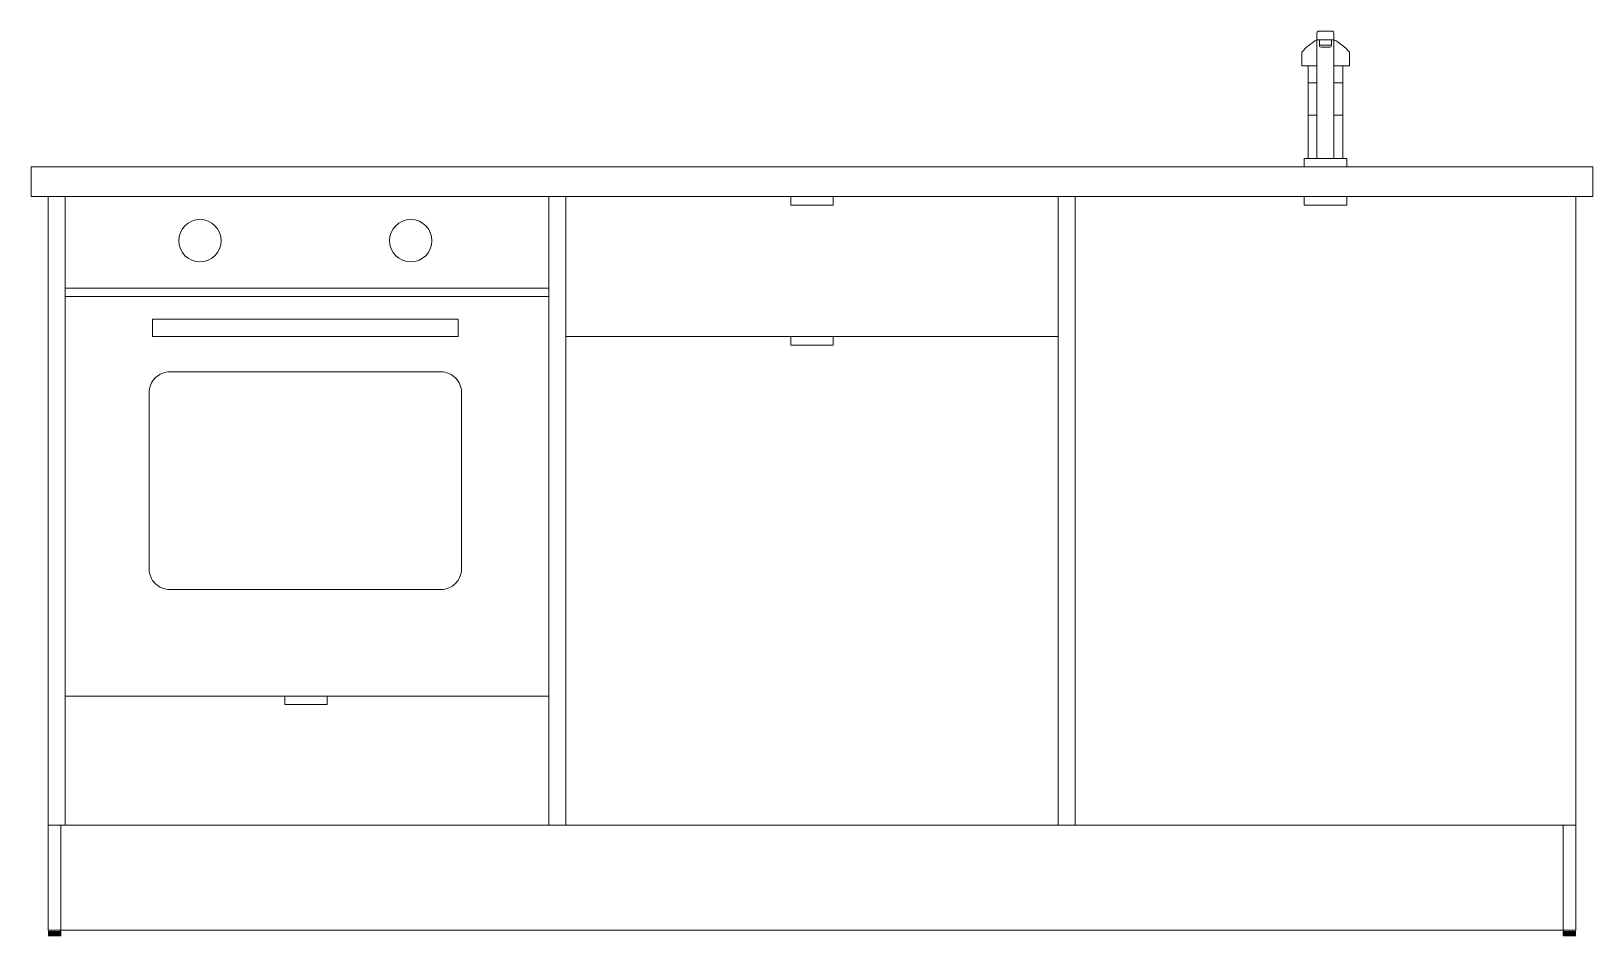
# Model space of a CAD drawing. Header units: centimetres. Extents: x -16179 to 12840, y -10704 to 3856.
# Drawn here: x 3788.9 to 3972.9, y -835.5 to -728.8 of the extents above; entities that cross this region are included whole.
import ezdxf

# ---------------------------------------------------------------- set-up
doc = ezdxf.new("R2010")
doc.units = ezdxf.units.CM
doc.header["$MEASUREMENT"] = 0
for name, color, linetype, lineweight in [('0_Num_Penna__7_Num_Penna__7_Num_Penna__7', 7, 'Continuous', 18), ('ante_Num_Penna__6_Num_Penna__6_Num_Penna__6', 6, 'Continuous', 18), ('cassetti_Num_Penna__150_Num_Penna__150_Num_Penna__150', 150, 'Continuous', 18), ('elementi incassati_Num_Penna__4_Num_Penna__4_Num_Penna__4', 4, 'Continuous', 18), ('PDF _Geometria_Num_Penna__7_Num_Penna__7_Num_Penna__7', 7, 'Continuous', 18)]:
    doc.layers.add(name, color=color, linetype=linetype, lineweight=lineweight)

msp = doc.modelspace()

# ---------------------------------------------------------------- linework, layer by layer
at = {"layer": '0_Num_Penna__7_Num_Penna__7_Num_Penna__7', "color": 7, "linetype": 'Continuous', "lineweight": 18}
for p, q in [((3940.45, -743.84), (3940.45, -729.18)), ((3942.45, -729.84), (3940.45, -729.84)), ((3940.58, -728.84), (3942.31, -728.84)), ((3940.74, -730.53), (3940.74, -729.84)), ((3940.74, -730.47), (3942.15, -730.47)), ((3942.15, -729.84), (3942.15, -730.53)), ((3942.45, -729.18), (3942.45, -743.84)), ((3938.65, -732.93), (3938.65, -731.33)), ((3941.95, -730.73), (3940.94, -730.73)), ((3944.28, -732.93), (3944.28, -731.33)), ((3940.45, -732.93), (3938.65, -732.93)), ((3939.43, -743.84), (3939.43, -732.93)), ((3944.28, -732.93), (3942.45, -732.93)), ((3943.5, -732.93), (3943.5, -743.84)), ((3939.43, -734.92), (3940.45, -734.92)), ((3942.45, -734.92), (3943.5, -734.92)), ((3939.43, -738.74), (3940.45, -738.74)), ((3942.45, -738.74), (3943.5, -738.74)), ((3788.95, -744.84), (3972.95, -744.84)), ((3788.95, -748.34), (3788.95, -744.84)), ((3938.95, -744.84), (3938.95, -743.84)), ((3938.95, -743.84), (3943.95, -743.84)), ((3938.95, -743.84), (3939.43, -743.84)), ((3943.95, -744.84), (3938.95, -744.84)), ((3940.45, -743.84), (3942.45, -743.84)), ((3943.95, -743.84), (3943.47, -743.84)), ((3943.95, -743.84), (3943.95, -744.84)), ((3972.95, -744.84), (3972.95, -748.34)), ((3972.95, -748.34), (3788.95, -748.34)), ((3788.95, -748.34), (3972.95, -748.34)), ((3790.95, -748.34), (3790.95, -834.84)), ((3792.95, -822.44), (3792.95, -748.34)), ((3849.95, -748.34), (3849.95, -822.44)), ((3851.95, -748.34), (3851.95, -822.44)), ((3909.95, -748.34), (3909.95, -822.44)), ((3911.95, -748.34), (3909.95, -748.34)), ((3911.95, -748.34), (3909.95, -748.34)), ((3911.95, -748.34), (3911.95, -822.44)), ((3970.95, -748.34), (3970.95, -834.84)), ((3851.95, -764.84), (3909.95, -764.84)), ((3970.95, -819.84), (3970.95, -817.84)), ((3790.95, -822.44), (3970.95, -822.44)), ((3790.95, -822.44), (3792.45, -822.44)), ((3790.95, -822.44), (3792.95, -822.44)), ((3792.45, -822.44), (3792.45, -834.84)), ((3970.95, -822.44), (3969.45, -822.44)), ((3969.45, -822.44), (3969.45, -834.84)), ((3970.95, -834.84), (3790.95, -834.84)), ((3792.45, -834.84), (3790.95, -834.84))]:
    msp.add_line(p, q, dxfattribs=at)
at = {"layer": '0_Num_Penna__7_Num_Penna__7_Num_Penna__7', "color": 7, "linetype": 'Continuous', "lineweight": 18, "flags": 128}
for points in [[(3790.97, -834.99), (3790.97, -835.47), (3790.97, -835.47), (3790.98, -835.47)], [(3790.98, -834.99), (3790.98, -835.47), (3790.99, -835.47), (3790.99, -835.47), (3791, -835.47)], [(3790.98, -834.99), (3790.99, -834.99), (3790.99, -834.99), (3791, -834.99)], [(3790.99, -835.48), (3790.99, -835.48), (3790.99, -835.48), (3790.99, -835.47), (3790.99, -835.47), (3790.99, -834.99)], [(3791.02, -834.99), (3791.01, -834.99), (3791.01, -834.99), (3791, -834.99), (3791, -834.99), (3790.99, -834.99)], [(3791, -834.99), (3791, -835.47), (3791.01, -835.47), (3791.01, -835.47), (3791.02, -835.47)], [(3791.01, -834.99), (3791.01, -834.84)], [(3791.01, -835.48), (3791.02, -835.48), (3791.02, -835.48), (3791.02, -835.47), (3791.02, -835.47), (3791.02, -834.99)], [(3791.06, -834.99), (3791.04, -834.99), (3791.04, -834.99), (3791.04, -834.99), (3791.03, -834.99), (3791.02, -834.99)], [(3791.04, -835.48), (3791.05, -835.48), (3791.05, -835.48), (3791.05, -835.48), (3791.06, -835.47), (3791.06, -835.47), (3791.06, -834.99)], [(3791.04, -834.99), (3791.04, -835.47), (3791.04, -835.47), (3791.04, -835.47), (3791.06, -835.47)], [(3791.1, -834.99), (3791.09, -834.99), (3791.08, -834.99), (3791.08, -834.99), (3791.07, -834.99), (3791.06, -834.99)], [(3791.08, -834.99), (3791.08, -835.47), (3791.08, -835.47), (3791.09, -835.47), (3791.1, -835.47)], [(3791.09, -835.48), (3791.09, -835.48), (3791.09, -835.48), (3791.1, -835.48), (3791.1, -835.48), (3791.1, -835.47), (3791.1, -835.47), (3791.1, -834.99)], [(3791.16, -834.99), (3791.15, -834.99), (3791.14, -834.99), (3791.13, -834.99), (3791.13, -834.99), (3791.12, -834.99), (3791.1, -834.99)], [(3791.13, -834.99), (3791.13, -835.47), (3791.13, -835.47), (3791.14, -835.47), (3791.15, -835.47), (3791.16, -835.47)], [(3791.14, -835.48), (3791.14, -835.48), (3791.15, -835.48), (3791.15, -835.48), (3791.15, -835.48), (3791.16, -835.48), (3791.16, -835.47), (3791.16, -834.99)], [(3791.22, -834.99), (3791.22, -834.99), (3791.2, -834.99), (3791.2, -834.99), (3791.2, -834.99), (3791.18, -834.99), (3791.16, -834.99)], [(3791.2, -835.48), (3791.2, -835.48), (3791.21, -835.48), (3791.21, -835.48), (3791.22, -835.48), (3791.22, -835.48), (3791.23, -835.47), (3791.23, -834.99)], [(3791.2, -834.99), (3791.2, -835.47), (3791.2, -835.47), (3791.2, -835.47), (3791.22, -835.47), (3791.22, -835.47)], [(3791.3, -834.99), (3791.29, -834.99), (3791.28, -834.99), (3791.27, -834.99), (3791.27, -834.99), (3791.25, -834.99), (3791.23, -834.99)], [(3791.27, -834.99), (3791.27, -835.47), (3791.27, -835.48), (3791.28, -835.48), (3791.28, -835.48), (3791.29, -835.48), (3791.3, -835.48), (3791.3, -835.47), (3791.3, -835.47), (3791.3, -834.99)], [(3791.38, -834.99), (3791.37, -834.99), (3791.36, -834.99), (3791.35, -834.99), (3791.35, -834.99), (3791.32, -834.99), (3791.3, -834.99)], [(3791.35, -834.99), (3791.35, -835.47), (3791.35, -835.48), (3791.35, -835.48), (3791.36, -835.48), (3791.37, -835.48), (3791.38, -835.48), (3791.38, -835.47), (3791.38, -835.47), (3791.38, -834.99)], [(3791.46, -834.99), (3791.45, -834.99), (3791.44, -834.99), (3791.43, -834.99), (3791.43, -834.99), (3791.41, -834.99), (3791.38, -834.99)], [(3791.43, -834.99), (3791.43, -835.47), (3791.43, -835.48), (3791.44, -835.48), (3791.45, -835.48), (3791.46, -835.48), (3791.46, -835.48), (3791.47, -835.47), (3791.47, -835.47), (3791.47, -834.99)], [(3791.56, -834.99), (3791.55, -834.99), (3791.54, -834.99), (3791.53, -834.99), (3791.52, -834.99), (3791.49, -834.99), (3791.47, -834.99)], [(3791.52, -834.99), (3791.52, -835.47), (3791.52, -835.48), (3791.53, -835.48), (3791.54, -835.48), (3791.54, -835.48), (3791.55, -835.48), (3791.56, -835.47), (3791.56, -835.47), (3791.56, -834.99)], [(3791.65, -834.99), (3791.64, -834.99), (3791.63, -834.99), (3791.62, -834.99), (3791.61, -834.99), (3791.59, -834.99), (3791.56, -834.99)], [(3791.61, -834.99), (3791.61, -835.47), (3791.61, -835.48), (3791.62, -835.48), (3791.63, -835.48), (3791.64, -835.48), (3791.65, -835.48), (3791.65, -835.47), (3791.65, -835.47), (3791.65, -834.99)], [(3791.74, -834.99), (3791.74, -834.99), (3791.73, -834.99), (3791.71, -834.99), (3791.7, -834.99), (3791.68, -834.99), (3791.65, -834.99)], [(3791.7, -834.99), (3791.7, -835.47), (3791.71, -835.47), (3791.71, -835.48), (3791.72, -835.48), (3791.73, -835.48), (3791.73, -835.48), (3791.74, -835.48), (3791.74, -835.47), (3791.74, -834.99)], [(3791.84, -834.99), (3791.83, -834.99), (3791.82, -834.99), (3791.81, -834.99), (3791.8, -834.99), (3791.77, -834.99), (3791.74, -834.99)], [(3791.8, -834.99), (3791.8, -835.47), (3791.8, -835.47), (3791.8, -835.48), (3791.81, -835.48), (3791.82, -835.48), (3791.82, -835.48), (3791.83, -835.48), (3791.84, -835.47), (3791.84, -834.99)], [(3791.93, -834.99), (3791.92, -834.99), (3791.91, -834.99), (3791.9, -834.99), (3791.89, -834.99), (3791.87, -834.99), (3791.84, -834.99)], [(3791.89, -834.99), (3791.89, -835.47), (3791.89, -835.47), (3791.9, -835.48), (3791.91, -835.48), (3791.91, -835.48), (3791.92, -835.48), (3791.92, -835.48), (3791.93, -835.47), (3791.93, -834.99)], [(3792.02, -834.99), (3792.01, -834.99), (3792, -834.99), (3791.99, -834.99), (3791.98, -834.99), (3791.95, -834.99), (3791.93, -834.99)], [(3791.98, -834.99), (3791.98, -835.47), (3791.98, -835.47), (3791.99, -835.48), (3791.99, -835.48), (3792, -835.48), (3792.01, -835.48), (3792.01, -835.48), (3792.02, -835.47), (3792.02, -834.99)], [(3792.09, -834.99), (3792.09, -834.99), (3792.09, -834.99), (3792.07, -834.99), (3792.06, -834.99), (3792.04, -834.99), (3792.02, -834.99)], [(3792.06, -834.99), (3792.06, -835.47), (3792.06, -835.47), (3792.07, -835.48), (3792.07, -835.48), (3792.08, -835.48), (3792.09, -835.48), (3792.09, -835.48), (3792.09, -835.47), (3792.09, -834.99)], [(3792.17, -834.99), (3792.17, -834.99), (3792.16, -834.99), (3792.15, -834.99), (3792.14, -834.99), (3792.12, -834.99), (3792.09, -834.99)], [(3792.17, -835.48), (3792.17, -835.48), (3792.16, -835.48), (3792.16, -835.48), (3792.15, -835.48), (3792.14, -835.48), (3792.14, -835.47), (3792.14, -834.99)], [(3792.17, -835.48), (3792.17, -835.47), (3792.17, -835.47), (3792.17, -835.47), (3792.17, -834.99)], [(3792.24, -834.99), (3792.24, -834.99), (3792.23, -834.99), (3792.22, -834.99), (3792.21, -834.99), (3792.19, -834.99), (3792.17, -834.99)], [(3792.23, -835.48), (3792.23, -835.48), (3792.22, -835.48), (3792.22, -835.48), (3792.22, -835.48), (3792.21, -835.48), (3792.21, -835.47), (3792.21, -834.99)], [(3792.23, -835.48), (3792.23, -835.48), (3792.24, -835.48), (3792.24, -835.47), (3792.24, -835.47), (3792.24, -835.47), (3792.24, -835.47), (3792.24, -834.99)], [(3792.29, -834.99), (3792.29, -834.99), (3792.28, -834.99), (3792.27, -834.99), (3792.25, -834.99), (3792.24, -834.99)], [(3792.29, -835.48), (3792.29, -835.48), (3792.28, -835.48), (3792.28, -835.48), (3792.28, -835.48), (3792.27, -835.48), (3792.27, -835.47), (3792.27, -834.99)], [(3792.29, -835.48), (3792.29, -835.48), (3792.29, -835.48), (3792.3, -835.48), (3792.3, -835.47), (3792.3, -835.47), (3792.3, -835.47), (3792.3, -834.99)], [(3792.34, -834.99), (3792.34, -834.99), (3792.33, -834.99), (3792.32, -834.99), (3792.31, -834.99), (3792.3, -834.99)], [(3792.34, -835.48), (3792.33, -835.48), (3792.33, -835.48), (3792.33, -835.48), (3792.33, -835.48), (3792.32, -835.47), (3792.32, -835.47), (3792.32, -834.99)], [(3792.33, -835.48), (3792.34, -835.48), (3792.34, -835.48), (3792.34, -835.47), (3792.34, -835.47), (3792.34, -835.47), (3792.34, -835.47), (3792.34, -834.99)], [(3792.38, -834.99), (3792.38, -834.99), (3792.37, -834.99), (3792.37, -834.99), (3792.35, -834.99), (3792.34, -834.99)], [(3792.37, -835.48), (3792.37, -835.48), (3792.37, -835.48), (3792.37, -835.48), (3792.37, -835.47), (3792.37, -835.47), (3792.37, -834.99)], [(3792.37, -835.48), (3792.37, -835.48), (3792.38, -835.48), (3792.38, -835.48), (3792.38, -835.48), (3792.38, -835.47), (3792.38, -835.47), (3792.38, -835.47), (3792.38, -835.47), (3792.38, -834.99)], [(3792.41, -834.99), (3792.41, -834.99), (3792.4, -834.99), (3792.39, -834.99), (3792.39, -834.99), (3792.38, -834.99)], [(3792.39, -834.99), (3792.39, -834.84)], [(3792.4, -835.48), (3792.4, -835.48), (3792.39, -835.48), (3792.39, -835.47), (3792.39, -835.47), (3792.39, -834.99)], [(3792.4, -835.48), (3792.4, -835.48), (3792.4, -835.48), (3792.4, -835.48), (3792.41, -835.48), (3792.41, -835.47), (3792.41, -835.47), (3792.41, -835.47), (3792.41, -835.47), (3792.41, -834.99)], [(3792.41, -835.48), (3792.41, -835.48), (3792.41, -835.48), (3792.41, -835.47), (3792.41, -835.47), (3792.41, -834.99)], [(3792.42, -834.99), (3792.42, -834.99), (3792.41, -834.99), (3792.41, -834.99)], [(3792.42, -834.99), (3792.42, -835.47), (3792.42, -835.47)], [(3792.42, -835.48), (3792.42, -835.48), (3792.42, -835.48), (3792.42, -835.48), (3792.42, -835.48), (3792.42, -835.47), (3792.42, -835.47), (3792.42, -835.47), (3792.42, -834.99)], [(3969.47, -834.99), (3969.47, -835.47), (3969.47, -835.47), (3969.48, -835.47)], [(3969.48, -834.99), (3969.48, -835.47), (3969.49, -835.47), (3969.49, -835.47), (3969.5, -835.47)], [(3969.48, -834.99), (3969.49, -834.99), (3969.49, -834.99), (3969.5, -834.99)], [(3969.49, -835.48), (3969.49, -835.48), (3969.49, -835.48), (3969.49, -835.47), (3969.49, -835.47), (3969.49, -834.99)], [(3969.52, -834.99), (3969.51, -834.99), (3969.51, -834.99), (3969.5, -834.99), (3969.5, -834.99), (3969.49, -834.99)], [(3969.5, -834.99), (3969.5, -835.47), (3969.51, -835.47), (3969.51, -835.47), (3969.52, -835.47)], [(3969.51, -834.99), (3969.51, -834.84)], [(3969.51, -835.48), (3969.52, -835.48), (3969.52, -835.48), (3969.52, -835.47), (3969.52, -835.47), (3969.52, -834.99)], [(3969.56, -834.99), (3969.54, -834.99), (3969.54, -834.99), (3969.54, -834.99), (3969.53, -834.99), (3969.52, -834.99)], [(3969.54, -835.48), (3969.55, -835.48), (3969.55, -835.48), (3969.55, -835.48), (3969.56, -835.47), (3969.56, -835.47), (3969.56, -834.99)], [(3969.54, -834.99), (3969.54, -835.47), (3969.54, -835.47), (3969.54, -835.47), (3969.56, -835.47)], [(3969.6, -834.99), (3969.59, -834.99), (3969.58, -834.99), (3969.58, -834.99), (3969.57, -834.99), (3969.56, -834.99)], [(3969.58, -834.99), (3969.58, -835.47), (3969.58, -835.47), (3969.59, -835.47), (3969.6, -835.47)], [(3969.59, -835.48), (3969.59, -835.48), (3969.59, -835.48), (3969.6, -835.48), (3969.6, -835.48), (3969.6, -835.47), (3969.6, -835.47), (3969.6, -834.99)], [(3969.66, -834.99), (3969.65, -834.99), (3969.64, -834.99), (3969.63, -834.99), (3969.63, -834.99), (3969.62, -834.99), (3969.6, -834.99)], [(3969.63, -834.99), (3969.63, -835.47), (3969.63, -835.47), (3969.64, -835.47), (3969.65, -835.47), (3969.66, -835.47)], [(3969.64, -835.48), (3969.64, -835.48), (3969.65, -835.48), (3969.65, -835.48), (3969.65, -835.48), (3969.66, -835.48), (3969.66, -835.47), (3969.66, -834.99)], [(3969.72, -834.99), (3969.72, -834.99), (3969.7, -834.99), (3969.7, -834.99), (3969.7, -834.99), (3969.68, -834.99), (3969.66, -834.99)], [(3969.7, -835.48), (3969.7, -835.48), (3969.71, -835.48), (3969.71, -835.48), (3969.72, -835.48), (3969.72, -835.48), (3969.73, -835.47), (3969.73, -834.99)], [(3969.7, -834.99), (3969.7, -835.47), (3969.7, -835.47), (3969.7, -835.47), (3969.72, -835.47), (3969.72, -835.47)], [(3969.8, -834.99), (3969.79, -834.99), (3969.78, -834.99), (3969.77, -834.99), (3969.77, -834.99), (3969.75, -834.99), (3969.73, -834.99)], [(3969.77, -834.99), (3969.77, -835.47), (3969.77, -835.48), (3969.78, -835.48), (3969.78, -835.48), (3969.79, -835.48), (3969.8, -835.48), (3969.8, -835.47), (3969.8, -835.47), (3969.8, -834.99)], [(3969.88, -834.99), (3969.87, -834.99), (3969.86, -834.99), (3969.85, -834.99), (3969.85, -834.99), (3969.82, -834.99), (3969.8, -834.99)], [(3969.85, -834.99), (3969.85, -835.47), (3969.85, -835.48), (3969.85, -835.48), (3969.86, -835.48), (3969.87, -835.48), (3969.88, -835.48), (3969.88, -835.47), (3969.88, -835.47), (3969.88, -834.99)], [(3969.96, -834.99), (3969.95, -834.99), (3969.94, -834.99), (3969.93, -834.99), (3969.93, -834.99), (3969.91, -834.99), (3969.88, -834.99)], [(3969.93, -834.99), (3969.93, -835.47), (3969.93, -835.48), (3969.94, -835.48), (3969.95, -835.48), (3969.96, -835.48), (3969.96, -835.48), (3969.97, -835.47), (3969.97, -835.47), (3969.97, -834.99)], [(3970.06, -834.99), (3970.05, -834.99), (3970.04, -834.99), (3970.03, -834.99), (3970.02, -834.99), (3969.99, -834.99), (3969.97, -834.99)], [(3970.02, -834.99), (3970.02, -835.47), (3970.02, -835.48), (3970.03, -835.48), (3970.04, -835.48), (3970.04, -835.48), (3970.05, -835.48), (3970.06, -835.47), (3970.06, -835.47), (3970.06, -834.99)], [(3970.15, -834.99), (3970.14, -834.99), (3970.13, -834.99), (3970.12, -834.99), (3970.11, -834.99), (3970.09, -834.99), (3970.06, -834.99)], [(3970.11, -834.99), (3970.11, -835.47), (3970.11, -835.48), (3970.12, -835.48), (3970.13, -835.48), (3970.14, -835.48), (3970.15, -835.48), (3970.15, -835.47), (3970.15, -835.47), (3970.15, -834.99)], [(3970.24, -834.99), (3970.24, -834.99), (3970.23, -834.99), (3970.21, -834.99), (3970.2, -834.99), (3970.18, -834.99), (3970.15, -834.99)], [(3970.2, -834.99), (3970.2, -835.47), (3970.21, -835.47), (3970.21, -835.48), (3970.22, -835.48), (3970.23, -835.48), (3970.23, -835.48), (3970.24, -835.48), (3970.24, -835.47), (3970.24, -834.99)], [(3970.34, -834.99), (3970.33, -834.99), (3970.32, -834.99), (3970.31, -834.99), (3970.3, -834.99), (3970.27, -834.99), (3970.24, -834.99)], [(3970.3, -834.99), (3970.3, -835.47), (3970.3, -835.47), (3970.3, -835.48), (3970.31, -835.48), (3970.32, -835.48), (3970.32, -835.48), (3970.33, -835.48), (3970.34, -835.47), (3970.34, -834.99)], [(3970.43, -834.99), (3970.42, -834.99), (3970.41, -834.99), (3970.4, -834.99), (3970.39, -834.99), (3970.37, -834.99), (3970.34, -834.99)], [(3970.39, -834.99), (3970.39, -835.47), (3970.39, -835.47), (3970.4, -835.48), (3970.41, -835.48), (3970.41, -835.48), (3970.42, -835.48), (3970.42, -835.48), (3970.43, -835.47), (3970.43, -834.99)], [(3970.52, -834.99), (3970.51, -834.99), (3970.5, -834.99), (3970.49, -834.99), (3970.48, -834.99), (3970.45, -834.99), (3970.43, -834.99)], [(3970.48, -834.99), (3970.48, -835.47), (3970.48, -835.47), (3970.49, -835.48), (3970.49, -835.48), (3970.5, -835.48), (3970.51, -835.48), (3970.51, -835.48), (3970.52, -835.47), (3970.52, -834.99)], [(3970.59, -834.99), (3970.59, -834.99), (3970.59, -834.99), (3970.57, -834.99), (3970.56, -834.99), (3970.54, -834.99), (3970.52, -834.99)], [(3970.56, -834.99), (3970.56, -835.47), (3970.56, -835.47), (3970.57, -835.48), (3970.57, -835.48), (3970.58, -835.48), (3970.59, -835.48), (3970.59, -835.48), (3970.59, -835.47), (3970.59, -834.99)], [(3970.67, -834.99), (3970.67, -834.99), (3970.66, -834.99), (3970.65, -834.99), (3970.64, -834.99), (3970.62, -834.99), (3970.59, -834.99)], [(3970.67, -835.48), (3970.67, -835.48), (3970.66, -835.48), (3970.66, -835.48), (3970.65, -835.48), (3970.64, -835.48), (3970.64, -835.47), (3970.64, -834.99)], [(3970.67, -835.48), (3970.67, -835.47), (3970.67, -835.47), (3970.67, -835.47), (3970.67, -834.99)], [(3970.74, -834.99), (3970.74, -834.99), (3970.73, -834.99), (3970.72, -834.99), (3970.71, -834.99), (3970.69, -834.99), (3970.67, -834.99)], [(3970.73, -835.48), (3970.73, -835.48), (3970.72, -835.48), (3970.72, -835.48), (3970.72, -835.48), (3970.71, -835.48), (3970.71, -835.47), (3970.71, -834.99)], [(3970.73, -835.48), (3970.73, -835.48), (3970.74, -835.48), (3970.74, -835.47), (3970.74, -835.47), (3970.74, -835.47), (3970.74, -835.47), (3970.74, -834.99)], [(3970.79, -834.99), (3970.79, -834.99), (3970.78, -834.99), (3970.77, -834.99), (3970.75, -834.99), (3970.74, -834.99)], [(3970.79, -835.48), (3970.79, -835.48), (3970.78, -835.48), (3970.78, -835.48), (3970.78, -835.48), (3970.77, -835.48), (3970.77, -835.47), (3970.77, -834.99)], [(3970.79, -835.48), (3970.79, -835.48), (3970.79, -835.48), (3970.8, -835.48), (3970.8, -835.47), (3970.8, -835.47), (3970.8, -835.47), (3970.8, -834.99)], [(3970.84, -834.99), (3970.84, -834.99), (3970.83, -834.99), (3970.82, -834.99), (3970.81, -834.99), (3970.8, -834.99)], [(3970.84, -835.48), (3970.83, -835.48), (3970.83, -835.48), (3970.83, -835.48), (3970.83, -835.48), (3970.82, -835.47), (3970.82, -835.47), (3970.82, -834.99)], [(3970.83, -835.48), (3970.84, -835.48), (3970.84, -835.48), (3970.84, -835.47), (3970.84, -835.47), (3970.84, -835.47), (3970.84, -835.47), (3970.84, -834.99)], [(3970.88, -834.99), (3970.88, -834.99), (3970.87, -834.99), (3970.87, -834.99), (3970.85, -834.99), (3970.84, -834.99)], [(3970.87, -835.48), (3970.87, -835.48), (3970.87, -835.48), (3970.87, -835.48), (3970.87, -835.47), (3970.87, -835.47), (3970.87, -834.99)], [(3970.87, -835.48), (3970.87, -835.48), (3970.88, -835.48), (3970.88, -835.48), (3970.88, -835.48), (3970.88, -835.47), (3970.88, -835.47), (3970.88, -835.47), (3970.88, -835.47), (3970.88, -834.99)], [(3970.91, -834.99), (3970.91, -834.99), (3970.9, -834.99), (3970.89, -834.99), (3970.89, -834.99), (3970.88, -834.99)], [(3970.89, -834.99), (3970.89, -834.84)], [(3970.9, -835.48), (3970.9, -835.48), (3970.89, -835.48), (3970.89, -835.47), (3970.89, -835.47), (3970.89, -834.99)], [(3970.9, -835.48), (3970.9, -835.48), (3970.9, -835.48), (3970.9, -835.48), (3970.91, -835.48), (3970.91, -835.47), (3970.91, -835.47), (3970.91, -835.47), (3970.91, -835.47), (3970.91, -834.99)], [(3970.91, -835.48), (3970.91, -835.48), (3970.91, -835.48), (3970.91, -835.47), (3970.91, -835.47), (3970.91, -834.99)], [(3970.92, -834.99), (3970.92, -834.99), (3970.91, -834.99), (3970.91, -834.99)], [(3970.92, -834.99), (3970.92, -835.47), (3970.92, -835.47)], [(3970.92, -835.48), (3970.92, -835.48), (3970.92, -835.48), (3970.92, -835.48), (3970.92, -835.48), (3970.92, -835.47), (3970.92, -835.47), (3970.92, -835.47), (3970.92, -834.99)], [(3790.98, -835.48), (3790.98, -835.48), (3790.98, -835.48), (3790.98, -835.48), (3790.97, -835.48), (3790.97, -835.47), (3790.97, -835.47), (3790.97, -835.47), (3790.97, -835.47)], [(3790.99, -835.48), (3790.99, -835.48), (3790.99, -835.48), (3790.99, -835.48), (3790.99, -835.48), (3790.99, -835.47), (3790.98, -835.47), (3790.98, -835.47), (3790.98, -835.47)], [(3792.28, -835.49), (3792.24, -835.49), (3792.19, -835.49), (3792.13, -835.49), (3792.07, -835.49), (3792.01, -835.49), (3791.94, -835.49), (3791.87, -835.49), (3791.8, -835.49), (3791.73, -835.49), (3791.66, -835.49), (3791.58, -835.49), (3791.51, -835.49), (3791.45, -835.49), (3791.38, -835.49), (3791.32, -835.49), (3791.26, -835.49), (3791.2, -835.49), (3791.15, -835.49), (3791.11, -835.49), (3791.07, -835.49), (3791.04, -835.49), (3791.02, -835.49), (3791, -835.49), (3790.99, -835.49), (3790.98, -835.49), (3790.98, -835.48)], [(3790.99, -835.5), (3790.99, -835.5), (3790.99, -835.5), (3790.99, -835.5), (3790.99, -835.5), (3790.99, -835.5), (3790.98, -835.5), (3790.98, -835.49), (3790.98, -835.49)], [(3792.27, -835.5), (3792.23, -835.5), (3792.18, -835.5), (3792.12, -835.5), (3792.05, -835.5), (3791.99, -835.5), (3791.92, -835.5), (3791.85, -835.5), (3791.78, -835.5), (3791.7, -835.5), (3791.63, -835.5), (3791.56, -835.5), (3791.48, -835.5), (3791.41, -835.5), (3791.35, -835.5), (3791.29, -835.5), (3791.23, -835.5), (3791.17, -835.5), (3791.13, -835.5), (3791.09, -835.5), (3791.06, -835.5), (3791.03, -835.5), (3791.01, -835.5), (3791, -835.5), (3790.99, -835.5)], [(3791.01, -835.48), (3791.01, -835.48), (3791.01, -835.48), (3791.01, -835.48), (3791.01, -835.48), (3791.01, -835.47), (3791, -835.47), (3791, -835.47), (3791, -835.47)], [(3791.04, -835.48), (3791.04, -835.48), (3791.04, -835.48), (3791.04, -835.48), (3791.04, -835.48), (3791.04, -835.47), (3791.04, -835.47), (3791.04, -835.47)], [(3791.09, -835.48), (3791.08, -835.48), (3791.08, -835.48), (3791.08, -835.48), (3791.08, -835.47), (3791.08, -835.47), (3791.08, -835.47)], [(3791.14, -835.48), (3791.14, -835.48), (3791.13, -835.48), (3791.13, -835.47), (3791.13, -835.47), (3791.13, -835.47), (3791.13, -835.47)], [(3791.27, -835.47), (3791.27, -835.47), (3791.28, -835.47), (3791.29, -835.47), (3791.3, -835.47)], [(3791.35, -835.47), (3791.35, -835.47), (3791.36, -835.47), (3791.37, -835.47), (3791.38, -835.47)], [(3791.43, -835.47), (3791.43, -835.47), (3791.45, -835.47), (3791.46, -835.47), (3791.47, -835.47)], [(3791.52, -835.47), (3791.53, -835.47), (3791.54, -835.47), (3791.55, -835.47), (3791.56, -835.47)], [(3791.61, -835.47), (3791.62, -835.47), (3791.63, -835.47), (3791.64, -835.47), (3791.65, -835.47)], [(3791.7, -835.47), (3791.71, -835.47), (3791.73, -835.47), (3791.74, -835.47), (3791.74, -835.47)], [(3791.8, -835.47), (3791.81, -835.47), (3791.82, -835.47), (3791.83, -835.47), (3791.84, -835.47)], [(3791.89, -835.47), (3791.9, -835.47), (3791.91, -835.47), (3791.92, -835.47), (3791.93, -835.47)], [(3791.98, -835.47), (3791.99, -835.47), (3792, -835.47), (3792.01, -835.47), (3792.02, -835.47)], [(3792.06, -835.47), (3792.07, -835.47), (3792.09, -835.47), (3792.09, -835.47), (3792.09, -835.47)], [(3792.14, -835.47), (3792.15, -835.47), (3792.16, -835.47), (3792.17, -835.47), (3792.17, -835.47)], [(3792.21, -835.47), (3792.22, -835.47), (3792.23, -835.47), (3792.24, -835.47), (3792.24, -835.47)], [(3792.27, -835.47), (3792.28, -835.47), (3792.29, -835.47), (3792.29, -835.47)], [(3792.41, -835.5), (3792.4, -835.5), (3792.39, -835.5), (3792.37, -835.5), (3792.35, -835.5), (3792.32, -835.5), (3792.27, -835.5)], [(3792.42, -835.48), (3792.42, -835.49), (3792.41, -835.49), (3792.4, -835.49), (3792.38, -835.49), (3792.36, -835.49), (3792.32, -835.49), (3792.28, -835.49)], [(3792.32, -835.47), (3792.33, -835.47), (3792.34, -835.47), (3792.34, -835.47)], [(3792.37, -835.47), (3792.37, -835.47), (3792.38, -835.47), (3792.38, -835.47)], [(3792.39, -835.47), (3792.4, -835.47), (3792.41, -835.47), (3792.41, -835.47)], [(3792.42, -835.47), (3792.42, -835.47), (3792.42, -835.47), (3792.42, -835.48), (3792.42, -835.48), (3792.42, -835.48), (3792.42, -835.48), (3792.41, -835.48)], [(3792.42, -835.49), (3792.42, -835.49), (3792.42, -835.5), (3792.41, -835.5), (3792.41, -835.5), (3792.41, -835.5), (3792.41, -835.5), (3792.41, -835.5), (3792.41, -835.5)], [(3969.48, -835.48), (3969.48, -835.48), (3969.48, -835.48), (3969.48, -835.48), (3969.47, -835.48), (3969.47, -835.47), (3969.47, -835.47), (3969.47, -835.47), (3969.47, -835.47)], [(3969.49, -835.48), (3969.49, -835.48), (3969.49, -835.48), (3969.49, -835.48), (3969.49, -835.48), (3969.49, -835.47), (3969.48, -835.47), (3969.48, -835.47), (3969.48, -835.47)], [(3970.78, -835.49), (3970.74, -835.49), (3970.69, -835.49), (3970.63, -835.49), (3970.57, -835.49), (3970.51, -835.49), (3970.44, -835.49), (3970.37, -835.49), (3970.3, -835.49), (3970.23, -835.49), (3970.16, -835.49), (3970.08, -835.49), (3970.01, -835.49), (3969.95, -835.49), (3969.88, -835.49), (3969.82, -835.49), (3969.76, -835.49), (3969.7, -835.49), (3969.65, -835.49), (3969.61, -835.49), (3969.57, -835.49), (3969.54, -835.49), (3969.52, -835.49), (3969.5, -835.49), (3969.49, -835.49), (3969.48, -835.49), (3969.48, -835.48)], [(3969.49, -835.5), (3969.49, -835.5), (3969.49, -835.5), (3969.49, -835.5), (3969.49, -835.5), (3969.49, -835.5), (3969.48, -835.5), (3969.48, -835.49), (3969.48, -835.49)], [(3970.77, -835.5), (3970.73, -835.5), (3970.68, -835.5), (3970.62, -835.5), (3970.55, -835.5), (3970.49, -835.5), (3970.42, -835.5), (3970.35, -835.5), (3970.28, -835.5), (3970.2, -835.5), (3970.13, -835.5), (3970.06, -835.5), (3969.98, -835.5), (3969.91, -835.5), (3969.85, -835.5), (3969.79, -835.5), (3969.73, -835.5), (3969.67, -835.5), (3969.63, -835.5), (3969.59, -835.5), (3969.56, -835.5), (3969.53, -835.5), (3969.51, -835.5), (3969.5, -835.5), (3969.49, -835.5)], [(3969.51, -835.48), (3969.51, -835.48), (3969.51, -835.48), (3969.51, -835.48), (3969.51, -835.48), (3969.51, -835.47), (3969.5, -835.47), (3969.5, -835.47), (3969.5, -835.47)], [(3969.54, -835.48), (3969.54, -835.48), (3969.54, -835.48), (3969.54, -835.48), (3969.54, -835.48), (3969.54, -835.47), (3969.54, -835.47), (3969.54, -835.47)], [(3969.59, -835.48), (3969.58, -835.48), (3969.58, -835.48), (3969.58, -835.48), (3969.58, -835.47), (3969.58, -835.47), (3969.58, -835.47)], [(3969.64, -835.48), (3969.64, -835.48), (3969.63, -835.48), (3969.63, -835.47), (3969.63, -835.47), (3969.63, -835.47), (3969.63, -835.47)], [(3969.77, -835.47), (3969.77, -835.47), (3969.78, -835.47), (3969.79, -835.47), (3969.8, -835.47)], [(3969.85, -835.47), (3969.85, -835.47), (3969.86, -835.47), (3969.87, -835.47), (3969.88, -835.47)], [(3969.93, -835.47), (3969.93, -835.47), (3969.95, -835.47), (3969.96, -835.47), (3969.97, -835.47)], [(3970.02, -835.47), (3970.03, -835.47), (3970.04, -835.47), (3970.05, -835.47), (3970.06, -835.47)], [(3970.11, -835.47), (3970.12, -835.47), (3970.13, -835.47), (3970.14, -835.47), (3970.15, -835.47)], [(3970.2, -835.47), (3970.21, -835.47), (3970.23, -835.47), (3970.24, -835.47), (3970.24, -835.47)], [(3970.3, -835.47), (3970.31, -835.47), (3970.32, -835.47), (3970.33, -835.47), (3970.34, -835.47)], [(3970.39, -835.47), (3970.4, -835.47), (3970.41, -835.47), (3970.42, -835.47), (3970.43, -835.47)], [(3970.48, -835.47), (3970.49, -835.47), (3970.5, -835.47), (3970.51, -835.47), (3970.52, -835.47)], [(3970.56, -835.47), (3970.57, -835.47), (3970.59, -835.47), (3970.59, -835.47), (3970.59, -835.47)], [(3970.64, -835.47), (3970.65, -835.47), (3970.66, -835.47), (3970.67, -835.47), (3970.67, -835.47)], [(3970.71, -835.47), (3970.72, -835.47), (3970.73, -835.47), (3970.74, -835.47), (3970.74, -835.47)], [(3970.77, -835.47), (3970.78, -835.47), (3970.79, -835.47), (3970.79, -835.47)], [(3970.91, -835.5), (3970.9, -835.5), (3970.89, -835.5), (3970.87, -835.5), (3970.85, -835.5), (3970.82, -835.5), (3970.77, -835.5)], [(3970.92, -835.48), (3970.92, -835.49), (3970.91, -835.49), (3970.9, -835.49), (3970.88, -835.49), (3970.86, -835.49), (3970.82, -835.49), (3970.78, -835.49)], [(3970.82, -835.47), (3970.83, -835.47), (3970.84, -835.47), (3970.84, -835.47)], [(3970.87, -835.47), (3970.87, -835.47), (3970.88, -835.47), (3970.88, -835.47)], [(3970.89, -835.47), (3970.9, -835.47), (3970.91, -835.47), (3970.91, -835.47)], [(3970.92, -835.47), (3970.92, -835.47), (3970.92, -835.47), (3970.92, -835.48), (3970.92, -835.48), (3970.92, -835.48), (3970.92, -835.48), (3970.91, -835.48)], [(3970.92, -835.49), (3970.92, -835.49), (3970.92, -835.5), (3970.91, -835.5), (3970.91, -835.5), (3970.91, -835.5), (3970.91, -835.5), (3970.91, -835.5), (3970.91, -835.5)]]:
    msp.add_lwpolyline(points, dxfattribs=at)
for points in [[(3790.97, -834.99), (3790.97, -834.99)], [(3791.46, -834.99), (3791.47, -834.99)], [(3969.47, -834.99), (3969.47, -834.99)], [(3969.96, -834.99), (3969.97, -834.99)], [(3790.98, -835.47), (3790.98, -835.48)], [(3791.2, -835.48), (3791.2, -835.48), (3791.2, -835.47), (3791.2, -835.47)], [(3792.41, -835.47), (3792.42, -835.47)], [(3969.48, -835.47), (3969.48, -835.48)], [(3969.7, -835.48), (3969.7, -835.48), (3969.7, -835.47), (3969.7, -835.47)], [(3970.91, -835.47), (3970.92, -835.47)]]:
    msp.add_lwpolyline(points, close=True, dxfattribs=at)
at = {"layer": '0_Num_Penna__7_Num_Penna__7_Num_Penna__7', "color": 7, "linetype": 'Continuous', "lineweight": 18}
for centre, radius, start, end in [((3943.86, -735.8), 6.87, 119.7708, 139.3515), ((3939.41, -735.45), 6.38, 40.2755, 61.5934), ((3940.94, -730.53), 0.2, 180, 270), ((3941.95, -730.53), 0.2, 270, 0)]:
    msp.add_arc(centre, radius, start, end, dxfattribs=at)
at = {"layer": 'ante_Num_Penna__6_Num_Penna__6_Num_Penna__6', "color": 6, "linetype": 'Continuous', "lineweight": 18}
for p, q in [((3938.95, -749.34), (3938.95, -748.34)), ((3943.95, -748.34), (3943.95, -749.34)), ((3943.95, -749.34), (3938.95, -749.34)), ((3909.95, -764.84), (3851.95, -764.84)), ((3851.95, -764.84), (3851.95, -822.44)), ((3878.45, -765.84), (3878.45, -764.84)), ((3883.45, -764.84), (3883.45, -765.84)), ((3909.95, -822.44), (3909.95, -764.84)), ((3883.45, -765.84), (3878.45, -765.84)), ((3851.95, -822.44), (3909.95, -822.44))]:
    msp.add_line(p, q, dxfattribs=at)
at = {"layer": 'ante_Num_Penna__6_Num_Penna__6_Num_Penna__6', "color": 6, "linetype": 'Continuous', "lineweight": 18, "flags": 128}
msp.add_lwpolyline([(3911.95, -748.34), (3970.95, -748.34), (3970.95, -822.44), (3911.95, -822.44)], close=True, dxfattribs=at)
at = {"layer": 'cassetti_Num_Penna__150_Num_Penna__150_Num_Penna__150', "color": 150, "linetype": 'Continuous', "lineweight": 18}
for p, q in [((3878.45, -749.34), (3878.45, -748.34)), ((3878.45, -748.34), (3883.45, -748.34)), ((3883.45, -748.34), (3883.45, -749.34)), ((3883.45, -749.34), (3878.45, -749.34)), ((3818.82, -808.24), (3818.82, -807.24)), ((3818.82, -807.24), (3823.82, -807.24)), ((3823.82, -807.24), (3823.82, -808.24)), ((3823.82, -808.24), (3818.82, -808.24))]:
    msp.add_line(p, q, dxfattribs=at)
at = {"layer": 'cassetti_Num_Penna__150_Num_Penna__150_Num_Penna__150', "color": 150, "linetype": 'Continuous', "lineweight": 18, "flags": 128}
for points in [[(3909.95, -748.34), (3851.95, -748.34), (3851.95, -764.84), (3909.95, -764.84)], [(3849.95, -807.24), (3792.95, -807.24), (3792.95, -822.44), (3849.95, -822.44)]]:
    msp.add_lwpolyline(points, close=True, dxfattribs=at)
at = {"layer": 'elementi incassati_Num_Penna__4_Num_Penna__4_Num_Penna__4', "color": 4, "linetype": 'Continuous', "lineweight": 18}
for p, q in [((3839.25, -762.79), (3803.25, -762.79)), ((3803.25, -762.79), (3803.25, -764.85)), ((3839.25, -764.85), (3839.25, -762.79)), ((3803.25, -764.85), (3839.25, -764.85))]:
    msp.add_line(p, q, dxfattribs=at)
at = {"layer": 'elementi incassati_Num_Penna__4_Num_Penna__4_Num_Penna__4', "color": 4, "linetype": 'Continuous', "lineweight": 18, "flags": 128}
msp.add_lwpolyline([(3849.95, -807.24), (3792.95, -807.24), (3792.95, -748.34), (3849.95, -748.34)], close=True, dxfattribs=at)
for points in [[(3792.95, -759.13), (3849.95, -759.13)], [(3792.95, -760.12), (3849.95, -760.12)]]:
    msp.add_lwpolyline(points, dxfattribs=at)
msp.add_lwpolyline([(3805.27, -769.01), (3837.23, -769.01, -0.414214), (3839.65, -771.43), (3839.65, -792.25, -0.414214), (3837.23, -794.67), (3805.27, -794.67, -0.414214), (3802.85, -792.25), (3802.85, -771.43, -0.414214)], format="xyb", close=True, dxfattribs=at)
at = {"layer": 'elementi incassati_Num_Penna__4_Num_Penna__4_Num_Penna__4', "color": 4, "linetype": 'Continuous', "lineweight": 18}
for centre in [(3808.83, -753.54), (3833.67, -753.54)]:
    msp.add_circle(centre, 2.5, dxfattribs=at)
at = {"layer": 'PDF _Geometria_Num_Penna__7_Num_Penna__7_Num_Penna__7', "color": 7, "linetype": 'Continuous', "lineweight": 18}
for p, q in [((3940.45, -729.09), (3940.45, -729.18)), ((3942.45, -729.18), (3942.45, -729.09))]:
    msp.add_line(p, q, dxfattribs=at)
for centre, start, end in [((3940.74, -729.09), 123.0081, 179.9882), ((3942.15, -729.09), 359.9558, 57.4383)]:
    msp.add_arc(centre, 0.295, start, end, dxfattribs=at)

doc.saveas('drawing.dxf')
